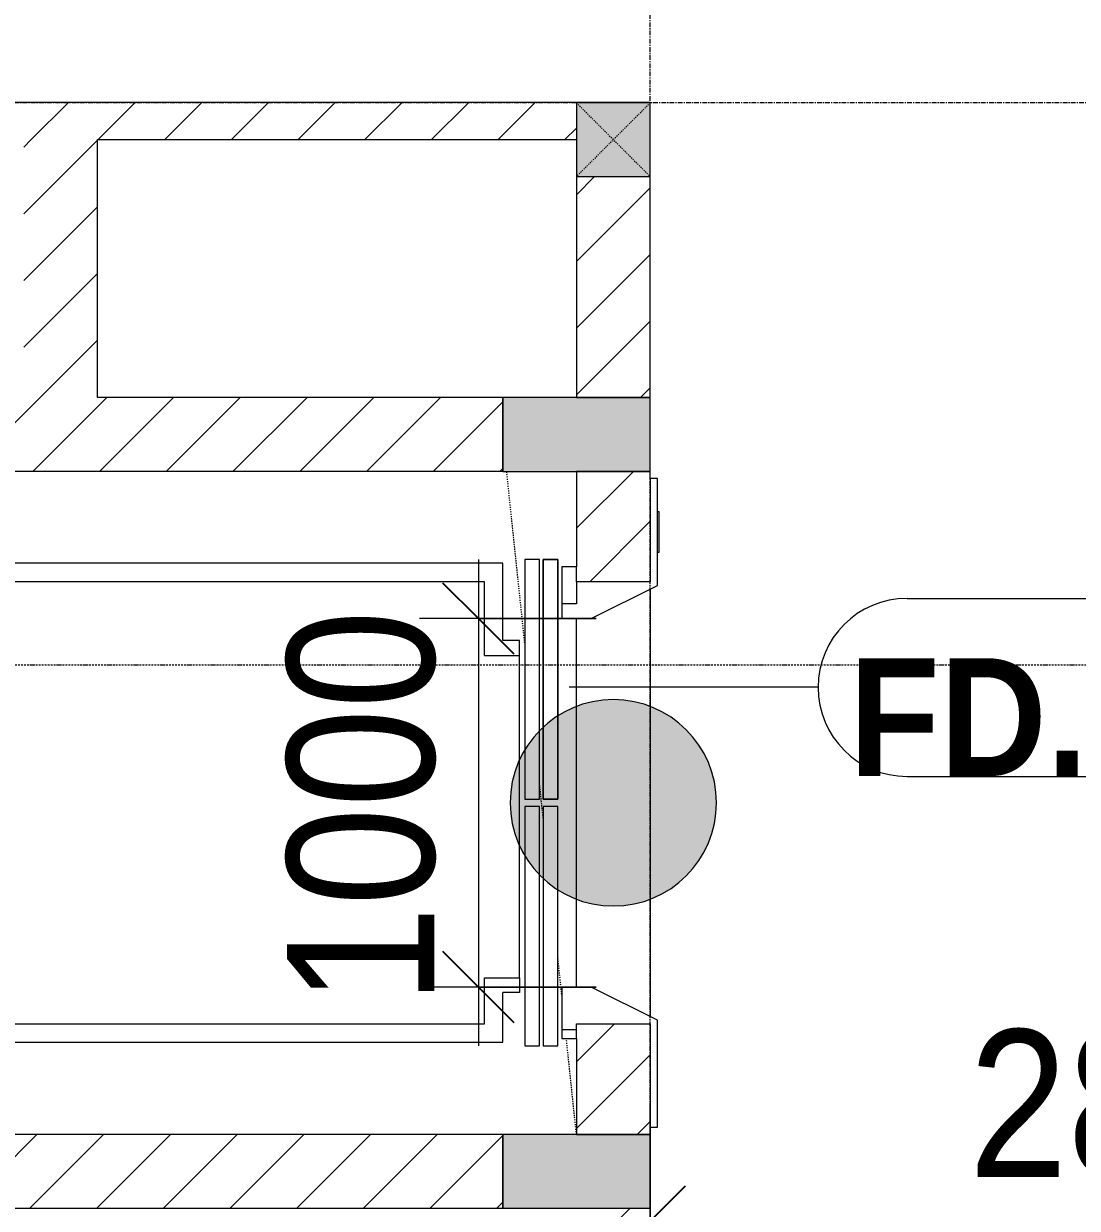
# Model space of a CAD drawing. Header units: millimetres. Extents: x 1591 to 239243, y -15958 to 82755.
# Drawn here: x 180851 to 183710, y 30537 to 33752 of the extents above; entities that cross this region are included whole.
import ezdxf

# ---------------------------------------------------------------- set-up
doc = ezdxf.new("R2010")
doc.units = ezdxf.units.MM
for name, pattern in [('Dash 1_8_', [6.35, 3.175, -3.175]), ('Dash Dot 3_16_', [7.9375, 4.7625, -1.5875, 0, -1.5875]), ('Dash_2_', [6, 3, -3]), ('Grid Line', [22.225, 12.7, -3.175, 3.175, -3.175])]:
    doc.linetypes.add(name, pattern=pattern)
for name, color, linetype, lineweight in [('0-1', 250, 'Continuous', 5), ('A-ANNO-DIMS', 211, 'Continuous', 9), ('A-ANNO-DIMS-160', 211, 'Continuous', 9), ('A-ANNO-NOTE', 131, 'Continuous', 9), ('A-AREA', 32, 'Dash 1_8_', 9), ('A-DOOR-3', 10, 'Continuous', 9), ('A-DOOR-IDEN', 31, 'Continuous', 9), ('A-WALL', 113, 'Continuous', 9), ('A-WALL-3', 113, 'Continuous', 18), ('A-WALL-PATT-2', 111, 'Continuous', 9), ('G-ANNO-SYMB-1', 111, 'Dash Dot 3_16_', 18), ('S-COLS', 52, 'Continuous', 9), ('S-COLS-1', 52, 'Continuous', 5), ('S-COLS-2', 250, 'Continuous', 18), ('S-COLS-6', 52, 'Continuous', 18), ('S-COLS-HDLN', 52, 'Dash_2_', 9), ('S-GRID-1', 1, 'Grid Line', 9)]:
    doc.layers.add(name, color=color, linetype=linetype, lineweight=lineweight)
doc.styles.add('Arial_B_4', font='arialbd_0.ttf', dxfattribs={"width": 0.9, "height": 320})
doc.styles.add('UTM Avo', font='UTM Avo.ttf', dxfattribs={"width": 0.9, "height": 400})
doc.dimstyles.new('1_Dim_chi_tiet_2_5', dxfattribs={"dimscale": 304.8, "dimtxt": 399.720379, "dimasz": 0.629921, "dimexe": 0.524934, "dimexo": 0.0625, "dimgap": 0.052493, "dimtad": 1, "dimdec": 0, "dimrnd": 5, "dimzin": 0, "dimdsep": 46, "dimtxsty": 'UTM Avo', "dimblk1": 'OBLIQUE', "dimblk2": 'OBLIQUE', "dimsah": 1, "dimcen": 0.09, "dimdle": 0.524934, "dimazin": 0, "dimtfac": 1, "dimtdec": 4, "dimtix": 1, "dimtmove": 0, "dimatfit": 3, "dimfxl": 1.049869, "dimfxlon": 1, "dimtvp": 1, "dimtolj": 1, "dimtzin": 0, "dimarcsym": 2})
doc.dimstyles.new('1_Dim_chi_tiet_2_5_1', dxfattribs={"dimscale": 304.8, "dimtxt": 399.720379, "dimasz": 0.629921, "dimexe": 0.524934, "dimexo": 0.0625, "dimgap": 0.052493, "dimtad": 1, "dimdec": 0, "dimrnd": 5, "dimzin": 0, "dimdsep": 46, "dimtxsty": 'UTM Avo', "dimblk1": 'OBLIQUE', "dimblk2": 'OBLIQUE', "dimsah": 1, "dimcen": 0.09, "dimdle": 0.524934, "dimazin": 0, "dimtfac": 1, "dimtdec": 4, "dimtix": 1, "dimtmove": 0, "dimatfit": 3, "dimfxl": 1.049869, "dimfxlon": 1, "dimtvp": 1, "dimtolj": 1, "dimtzin": 0, "dimarcsym": 2})
pattern_1 = [(45, (101998.83, 0), (-90.50967, 90.50967), [])]

# ---------------------------------------------------------------- blocks, each defined once
blk = doc.blocks.new('NCV_TKTC_KET CAU_rvt-1-TKCS_MB TẦNG 5')
at = {"layer": 'S-COLS-1'}
for points in [[(80295.8, 32536.9), (80552.6, 32536.9), (80552.6, 32736.9), (80152.6, 32736.9), (80152.6, 32536.9), (80155, 32536.9)], [(80552.6, 30536.9), (80552.6, 30736.9), (80152.6, 30736.9), (80152.6, 30536.9), (80352.6, 30536.9)]]:
    blk.add_hatch(color=256, dxfattribs=at).paths.add_polyline_path(points)
at = {"layer": 'S-COLS-2'}
for p, q in [((80152.6, 32736.9), (80152.6, 32536.9)), ((80552.6, 32736.9), (80152.6, 32736.9)), ((80552.6, 32536.9), (80552.6, 32736.9)), ((80152.6, 32536.9), (80552.6, 32536.9)), ((80152.6, 30736.9), (80152.6, 30536.9)), ((80552.6, 30736.9), (80152.6, 30736.9)), ((80552.6, 30536.9), (80552.6, 30736.9)), ((80152.6, 30536.9), (80552.6, 30536.9))]:
    blk.add_line(p, q, dxfattribs=at)
blk = doc.blocks.new('G1_SOF - BO TRU - 200x200-3055083-TKCS_MB TẦNG 5')
at = {"layer": 'S-COLS'}
blk.add_hatch(color=256, dxfattribs=at).paths.add_polyline_path([(100, -100), (100, 100), (-100, 100), (-100, -100), (8.4, -100)])
at = {"layer": 'S-COLS-6'}
for p, q in [((100, 100), (-100, 100)), ((-100, 100), (-100, -100)), ((100, -100), (100, 100)), ((-100, -100), (100, -100))]:
    blk.add_line(p, q, dxfattribs=at)
at = {"layer": 'S-COLS-HDLN'}
for p, q in [((100, 100), (-100, -100)), ((-100, 100), (100, -100))]:
    blk.add_line(p, q, dxfattribs=at)
blk = doc.blocks.new('Thang may HIEN - Dài x Rộng - 2200x1200-551375-TKCS_MB TẦNG 5')
at = {"layer": 'A-DOOR-3'}
for p, q in [((-590, 120), (-880, 120)), ((-880, 120), (-880, 100)), ((-880, 100), (-600, 100)), ((-680, 124), (-790, 124)), ((-790, 124), (-790, 120)), ((-680, 120), (-680, 124)), ((-600, 100), (-600, -100)), ((-500, -60), (-590, 120)), ((590, 120), (500, -60)), ((880, 120), (590, 120)), ((600, -100), (600, 100)), ((600, 100), (880, 100)), ((880, 100), (880, 120)), ((-500, -140), (-500, -60)), ((500, -60), (500, -140)), ((-600, -100), (-640, -100)), ((-640, -100), (-640, -140)), ((-600, -100), (-540, -100)), ((-540, -100), (-540, -140)), ((615, -100), (600, -100)), ((615, -140), (615, -100)), ((640, -100), (615, -100)), ((640, -140), (640, -100)), ((-660, -190.4), (-660, -150.4)), ((-660, -150.4), (-10, -150.4)), ((-10, -150.4), (-660, -150.4)), ((-660, -150.4), (-660, -190.4)), ((-640, -140), (-540, -140)), ((-540, -140), (-500, -140)), ((-10, -150.4), (-10, -190.4)), ((-10, -190.4), (-10, -150.4)), ((660, -150.4), (10, -150.4)), ((10, -150.4), (10, -190.4)), ((10, -150.4), (10, -190.4)), ((660, -150.4), (10, -150.4)), ((500, -140), (615, -140)), ((615, -140), (640, -140)), ((660, -190.4), (660, -150.4)), ((660, -190.4), (660, -150.4)), ((-10, -190.4), (-660, -190.4)), ((-660, -190.4), (-10, -190.4)), ((10, -190.4), (660, -190.4)), ((10, -190.4), (660, -190.4)), ((-10, -200.4), (-660, -200.4)), ((-660, -200.4), (-660, -240.4)), ((-10, -200.4), (-660, -200.4)), ((-660, -200.4), (-660, -240.4)), ((-10, -240.4), (-10, -200.4)), ((-10, -240.4), (-10, -200.4)), ((10, -200.4), (10, -240.4)), ((660, -200.4), (10, -200.4)), ((10, -200.4), (10, -240.4)), ((660, -200.4), (10, -200.4)), ((660, -240.4), (660, -200.4)), ((660, -240.4), (660, -200.4)), ((-660, -240.4), (-10, -240.4)), ((-660, -240.4), (-10, -240.4)), ((-440, -255), (-440, -300)), ((-400, -255), (-440, -255)), ((475, -255), (-400, -255)), ((-400, -350), (-400, -255)), ((10, -240.4), (660, -240.4)), ((10, -240.4), (660, -240.4)), ((475, -255), (515, -255)), ((475, -350), (475, -255)), ((515, -255), (515, -300)), ((-440, -300), (-650, -300)), ((-650, -300), (-650, -2550)), ((650, -300), (515, -300)), ((650, -2550), (650, -300)), ((-400, -350), (-600, -350)), ((-600, -350), (-600, -2500)), ((600, -350), (475, -350)), ((600, -2500), (600, -350)), ((-600, -2500), (600, -2500)), ((-650, -2550), (650, -2550)), ((590.8, -2605.4), (-584.2, -2605.4)), ((-584.2, -2605.4), (-584.2, -2705.4)), ((590.8, -2705.4), (590.8, -2605.4)), ((-584.2, -2705.4), (590.8, -2705.4))]:
    blk.add_line(p, q, dxfattribs=at)
blk = doc.blocks.new('DIMBLOCK16-TKCS_MB TẦNG 5')
at = {"layer": 'A-ANNO-DIMS-160'}
for p, q in [((182551.4, 30822.1), (182551.4, 30342.1)), ((182551.4, 30502.1), (182551.4, 30822.1)), ((185376.4, 30822.1), (185376.4, 30342.1)), ((185376.4, 30502.1), (185376.4, 30822.1)), ((182391.4, 30502.1), (185536.4, 30502.1))]:
    blk.add_line(p, q, dxfattribs=at)
at = {"layer": 'A-ANNO-DIMS-160', "lineweight": 25}
for p, q in [((182551.4, 30502.1), (182647.4, 30598.1)), ((185376.4, 30502.1), (185472.4, 30598.1)), ((182551.4, 30502.1), (182455.4, 30406.1)), ((185376.4, 30502.1), (185280.4, 30406.1))]:
    blk.add_line(p, q, dxfattribs=at)
at = {"layer": 'A-ANNO-DIMS-160', "color": 0, "insert": (183416.1, 31021.8), "char_height": 400, "width": 1314.636, "attachment_point": 1, "line_spacing_factor": 1.110334, "style": 'UTM Avo'}
blk.add_mtext('2825', dxfattribs=at)
blk = doc.blocks.new('_Oblique')
at = {"color": 0, "linetype": 'ByBlock', "lineweight": -2}
blk.add_line((-0.5, -0.5), (0.5, 0.5), dxfattribs=at)
blk = doc.blocks.new('HDNDCT_GHI CHÚ CỬA CHỐNG CHÁY E30 - HDNDCT_GHI CHÚ CỬA CHỐNG CHÁY E30-1614707-TKCS_MB TẦNG 5')
at = {"layer": 'A-ANNO-NOTE'}
h = blk.add_hatch(color=256, dxfattribs=at)
edge = h.paths.add_edge_path()
edge.add_arc((0, 0), 1.75, 0, 180)
edge.add_arc((0, 0), 1.75, 180, 360)
for start, end in [(360, 180), (180, 360)]:
    blk.add_arc((0, 0), 1.75, start, end, dxfattribs=at)
blk = doc.blocks.new('STN_Door Tag - STN_Door Tag-1788670-TKCS_MB TẦNG 5')
at = {"layer": 'A-DOOR-IDEN'}
for p, q in [((-3.37, 1.495), (3.431, 1.495)), ((-3.37, -1.524), (3.431, -1.524))]:
    blk.add_line(p, q, dxfattribs=at)
for centre, start, end in [((-3.37, -0.015), 90, 270), ((3.431, -0.015), 270, 90)]:
    blk.add_arc(centre, 1.509, start, end, dxfattribs=at)
blk = doc.blocks.new('DIMBLOCK331-TKCS_MB TẦNG 5')
at = {"layer": 'A-ANNO-DIMS-160'}
for p, q in [((182085.1, 32297.4), (182085.1, 30977.4)), ((182405.1, 32137.4), (181925.1, 32137.4)), ((182085.1, 32137.4), (182405.1, 32137.4)), ((182405.1, 31137.4), (181925.1, 31137.4)), ((182085.1, 31137.4), (182405.1, 31137.4))]:
    blk.add_line(p, q, dxfattribs=at)
at = {"layer": 'A-ANNO-DIMS-160', "lineweight": 25}
for p, q in [((182085.1, 32137.4), (181989.1, 32233.4)), ((182085.1, 32137.4), (182181.1, 32041.4)), ((182085.1, 31137.4), (181989.1, 31233.4)), ((182085.1, 31137.4), (182181.1, 31041.4))]:
    blk.add_line(p, q, dxfattribs=at)
at = {"layer": 'A-ANNO-DIMS-160', "color": 0, "insert": (181565.5, 31089.6), "char_height": 400, "width": 1314.636, "attachment_point": 1, "rotation": 90, "line_spacing_factor": 1.110334, "style": 'UTM Avo'}
blk.add_mtext('1000', dxfattribs=at)

msp = doc.modelspace()

# ---------------------------------------------------------------- hatches: boundary and pattern name
at = {"layer": 'A-WALL-PATT-2'}
h = msp.add_hatch(dxfattribs=at)
h.set_pattern_fill('FP_1', color=256, style=0, pattern_type=2)
h.set_pattern_definition(pattern_1)
h.paths.add_polyline_path([(180851.4, 33437.4), (182351.4, 33437.4), (182351.4, 33537.4), (179526.5, 33536.9), (179526.5, 33437.4), (180682.6, 33437.4)])
h = msp.add_hatch(dxfattribs=at)
h.set_pattern_fill('FP_1', color=256, style=0, pattern_type=2)
h.set_pattern_definition(pattern_1)
h.paths.add_polyline_path([(182351.4, 32736.9), (182551.4, 32736.9), (182551.4, 33336.9), (182351.4, 33336.9)])
h.paths.add_polyline_path([(182551.4, 33536.9), (182550.7, 33537.4), (182550.5, 33536.9)])
h = msp.add_hatch(dxfattribs=at)
h.set_pattern_fill('FP_1', color=256, style=0, pattern_type=2)
h.set_pattern_definition(pattern_1)
h.paths.add_polyline_path([(181051.4, 32737.4), (181051.4, 33437.4), (180851.4, 33437.4), (180851.4, 32737.4)])
h = msp.add_hatch(dxfattribs=at)
h.set_pattern_fill('FP_1', color=256, style=0, pattern_type=2)
h.set_pattern_definition(pattern_1)
h.paths.add_polyline_path([(182151.5, 32537.4), (182151.5, 32737.4), (179526.5, 32737.4), (179526.5, 32537.4), (180682.6, 32537.4)])
h = msp.add_hatch(dxfattribs=at)
h.set_pattern_fill('FP_1', color=256, style=0, pattern_type=2)
h.set_pattern_definition(pattern_1)
h.paths.add_polyline_path([(182351.4, 30736.9), (182551.4, 30736.9), (182551.4, 31037.4), (182351.4, 31037.4), (182351.4, 30937.4)])
h.paths.add_polyline_path([(182551.4, 32237.4), (182551.4, 32536.9), (182351.4, 32536.9), (182351.4, 32237.4), (182391.4, 32237.4)])
h = msp.add_hatch(dxfattribs=at)
h.set_pattern_fill('FP_1', color=256, style=0, pattern_type=2)
h.set_pattern_definition(pattern_1)
h.paths.add_polyline_path([(179451.4, 30537.4), (182151.4, 30537.4), (182151.4, 30737.4), (179451.4, 30737.4)])
h = msp.add_hatch(dxfattribs=at)
h.set_pattern_fill('FP_1', color=256, style=0, pattern_type=2)
h.set_pattern_definition(pattern_1)
h.paths.add_polyline_path([(182351.4, 28637.4), (182551.4, 28637.4), (182551.4, 29037.4), (182351.4, 29037.4), (182351.4, 28937.4)])
h.paths.add_polyline_path([(182551.4, 30237.4), (182551.4, 30536.9), (182351.4, 30536.9), (182351.4, 30237.4), (182391.4, 30237.4)])

# ---------------------------------------------------------------- linework, layer by layer
at = {"layer": 'A-AREA'}
for p, q in [((182211, 32071.5), (182162, 32536.9)), ((182261, 31596.2), (182251, 31691.3)), ((182311.4, 31117.2), (182301, 31216)), ((182351.4, 30736.9), (182324, 30997.4))]:
    msp.add_line(p, q, dxfattribs=at)
at = {"layer": 'A-DOOR-IDEN'}
msp.add_line((182331.9, 31952.3), (183006.9, 31952.3), dxfattribs=at)
at = {"layer": 'A-WALL'}
for p, q in [((182551.4, 32217.4), (182551.4, 31057.4)), ((182351.4, 31137.4), (182351.4, 32137.4))]:
    msp.add_line(p, q, dxfattribs=at)
at = {"layer": 'A-WALL-3'}
for p, q in [((182551.4, 33537.4), (179526.5, 33537.4)), ((181051.4, 32737.4), (181051.4, 33437.4)), ((181051.4, 33437.4), (182351.4, 33437.4)), ((182351.4, 33336.9), (182351.4, 32736.9)), ((182551.4, 32736.9), (182551.4, 33336.9)), ((182151.5, 32737.4), (181051.4, 32737.4)), ((182151.5, 32537.4), (182151.5, 32737.4)), ((182351.4, 32736.9), (182551.4, 32736.9)), ((179526.5, 32537.4), (182151.5, 32537.4)), ((182351.4, 32536.9), (182351.4, 32277.4)), ((182551.4, 32536.9), (182351.4, 32536.9)), ((182551.4, 32517.4), (182551.4, 32536.9)), ((182351.4, 30997.4), (182351.4, 30736.9)), ((182151.4, 30737.4), (179451.4, 30737.4)), ((182151.4, 30537.4), (182151.4, 30737.4)), ((182351.4, 30736.9), (182551.4, 30736.9)), ((182551.4, 30736.9), (182551.4, 30757.4)), ((179451.4, 30537.4), (182151.4, 30537.4))]:
    msp.add_line(p, q, dxfattribs=at)
at = {"layer": 'G-ANNO-SYMB-1'}
msp.add_line((130746.6, 32011.5), (236925.7, 32011.5), dxfattribs=at)
at = {"layer": 'S-GRID-1'}
for p, q in [((182551.4, 19118.3), (182551.4, 76659.6)), ((229978.4, 33536.9), (136410.9, 33536.9))]:
    msp.add_line(p, q, dxfattribs=at)

# ---------------------------------------------------------------- block references
at = {"layer": '0-1'}
msp.add_blockref('NCV_TKTC_KET CAU_rvt-1-TKCS_MB TẦNG 5', (101998.8, 0), dxfattribs=at)
at = {"layer": 'A-ANNO-NOTE', "xscale": 160, "yscale": 160, "zscale": 160}
msp.add_blockref('HDNDCT_GHI CHÚ CỬA CHỐNG CHÁY E30 - HDNDCT_GHI CHÚ CỬA CHỐNG CHÁY E30-1614707-TKCS_MB TẦNG 5', (182451.4, 31637.4), dxfattribs=at)
at = {"layer": 'A-DOOR-3', "rotation": 269.9999999999998}
msp.add_blockref('Thang may HIEN - Dài x Rộng - 2200x1200-551375-TKCS_MB TẦNG 5', (182451.4, 31637.4), dxfattribs=at)
at = {"layer": 'A-DOOR-IDEN', "xscale": 159.9999999999999, "yscale": 159.9999999999999, "zscale": 159.9999999999999}
msp.add_blockref('STN_Door Tag - STN_Door Tag-1788670-TKCS_MB TẦNG 5', (183787.6, 31953), dxfattribs=at)
at = {"layer": 'S-COLS'}
msp.add_blockref('G1_SOF - BO TRU - 200x200-3055083-TKCS_MB TẦNG 5', (182451.4, 33436.9), dxfattribs=at)

# ---------------------------------------------------------------- texts
at = {"layer": 'A-DOOR-IDEN', "insert": (183784.3, 31867.6), "char_height": 320, "width": 1419.84, "attachment_point": 5, "line_spacing_factor": 0.936439, "style": 'Arial_B_4'}
msp.add_mtext('\\pt7.2,14.4,21.6,28.8,36,43.2,50.4,57.6,64.8,72,79.2,86.4,93.6,100.8,108,115.2,122.4,129.6,136.8,144,151.2,158.4,165.6,172.8,180,187.2,194.4,201.6,208.8,216,223.2,230.4;FD.08A', dxfattribs=at)

# ---------------------------------------------------------------- dimensions: what is measured, and where the dimension line sits
at = {"layer": 'A-ANNO-DIMS'}
dim = msp.add_linear_dim(base=(182085.1, 31137.4), p1=(182405.1, 32137.4), p2=(182405.1, 31137.4), angle=90, dimstyle='1_Dim_chi_tiet_2_5_1', override={"dimpost": '<>', "dimfxl": 1000}, dxfattribs=at)
dim.commit()
dim.dimension.update_dxf_attribs({"geometry": 'DIMBLOCK331-TKCS_MB TẦNG 5', "text_midpoint": (181862.1, 31637.4)})
dim = msp.add_linear_dim(base=(185376.4, 30502.1), p1=(182551.4, 30822.1), p2=(185376.4, 30822.1), dimstyle='1_Dim_chi_tiet_2_5', override={"dimpost": '<>', "dimfxl": 2825}, dxfattribs=at)
dim.commit()
dim.dimension.update_dxf_attribs({"geometry": 'DIMBLOCK16-TKCS_MB TẦNG 5', "text_midpoint": (183963.9, 30725.1)})

doc.saveas('drawing.dxf')
